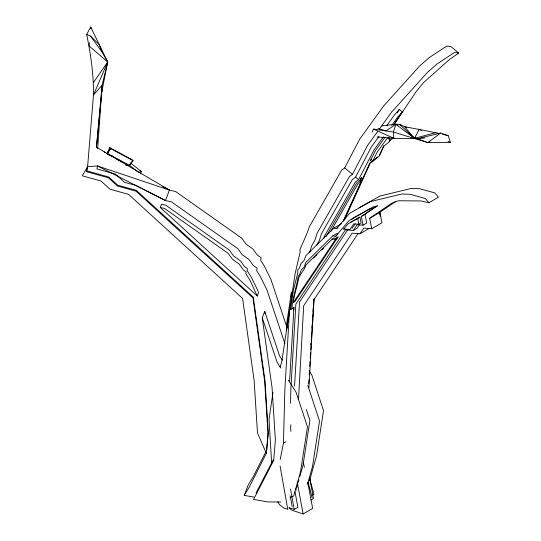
<?xml version="1.0" encoding="UTF-8"?>
<svg xmlns="http://www.w3.org/2000/svg" width="541" height="541" viewBox="0 0 541 541"><rect width="100%" height="100%" fill="white"/><g stroke="black" fill="none" stroke-linecap="round" stroke-linejoin="round"><path stroke-width="0.81" d="M287.041 327.63L270.967 279.569L264.231 265.827L260.735 260.397L261.06 257.672L257.259 254.987L252.85 248.941L246.216 244.262L241.841 238.25L175.663 191.555L169.455 190.101L97.495 165.945L87.608 166.682L82.3 175.805L101.011 181.019L109.979 189.208L128.562 194.375L242.605 298.463L254.155 380.715L257.475 432.861L266.375 453.432L267.991 433.571L264.671 381.337L252.951 297.895L136.014 191.169L117.431 185.996L108.464 177.82L86.452 171.68L87.608 166.682L93.492 94.912C93.728 74.638 90.732 54.31 86.688 34.475L90.692 27.05L107.706 61.965L101.41 93.742M280.17 459.552L283.45 443.255L284.843 389.777L289.557 310.047L293.946 307.477L289.584 381.385M290.497 403.315L290.896 388.242L295.866 304.083L345.456 229.81L353.341 230.432L356.999 228.288L359.542 224.488M298.49 399.691L303.684 305.706L352.11 233.178L359.995 233.807L369.557 228.207M308.891 387.796L313.929 299.714L358.128 233.502M308.708 383.934L308.884 379.775M294.554 386.098L299.525 301.939L347.714 229.763M291.099 296.968L291.41 292.093L292.607 293.08M310.811 344.921L310.919 343.237M311.352 336.488L311.515 333.959M311.893 328.049L312.11 324.674M312.428 319.616L312.698 315.396M312.969 311.237L313.178 307.917M313.496 302.933L313.712 299.613M309.209 374.771L309.472 370.605M309.743 366.44L310.061 361.435M310.277 358.101L310.649 352.272M310.811 349.77L311.237 343.102M311.346 341.439L314.091 298.476M97.691 148.498L102.066 85.37L107.706 61.965L101.891 51.767L90.455 36.058L86.688 34.475M89.468 42.739L89.204 46.046L107.706 61.965L93.492 94.912L102.066 85.37L96.447 147.206L169.455 190.101L165.451 200.528L97.495 165.945L96.893 168.914L115.531 174.107L124.491 182.29L135.926 185.468L165.451 200.528L171.659 201.982L237.837 248.677L242.212 254.689L248.846 259.369L253.256 265.415L257.056 268.099L256.732 270.825L260.228 276.255L266.963 289.996L284.911 343.663M90.563 28.7L90.692 27.05L90.983 28.693M266.375 453.432L268.302 432.766L264.982 380.533L253.262 297.09L136.318 190.364L117.735 185.198L108.775 177.015L86.756 170.875M96.447 147.206L102.066 89.576M272.955 392.55L269.033 419.241L271.663 463.63M290.95 424.766L290.585 427.262L290.882 431.4M286.358 325.905L291.41 292.093M289.557 310.047L281.847 361.402L280.089 366.94M286.615 330.456L295.095 273.705L300.093 252.329L299.937 249.489C303.17 241.983 306.835 234.666 309.324 226.835L341.655 170.144L344.685 167.913L359.637 139.253L383.718 105.847L419.735 65.887L429.439 57.474L446.717 46.08L450.93 46.587L458.7 52.998L449.388 59.551L423.488 82.665L416.002 91.848L394.193 124.349M290.49 309.641L293.472 289.76L297.814 272.874L297.678 269.891L299.295 268.302L301.168 263.359L303.981 260.593L305.841 255.677L333.939 228.059L341.412 223.676M291.849 309.317C292.559 297.956 296.596 286.973 298.328 275.964L299.41 274.902L301.283 269.959L304.096 267.186L305.956 262.277L332.877 235.808L336.543 233.658L337.922 233.915M335.244 239.379L338.111 236.884L294.804 301.743L293.344 302.602C294.02 294.324 297.462 286.419 298.551 278.358C300.485 273.509 304.502 270.027 305.969 264.88L332.445 238.851L335.244 239.379L336.225 238.811M293.452 310.791L293.946 307.477M313.449 301.851L313.827 299.342M86.452 171.68L87.297 167.487M296.596 487.968L297.28 485.554M298.192 482.335L298.875 479.921M299.788 476.702L302.98 465.429L309.925 420.465L306.301 409.429M307.511 484.168L312.482 466.633L319.515 421.054L307.849 385.537M309.479 480.908L316.485 456.205L323.518 410.626L311.853 375.109L309.148 370.842M323.714 238.534L324.424 236.255L355.41 181.925L358.582 179.592L374.176 149.695L383.454 136.826M309.567 252.64L311.717 245.756L314.957 240.076L317.094 233.245L349.425 176.549L352.455 174.324L367.407 145.664L377.523 131.632M93.492 94.912L93.985 93.424M125.573 165.133L129.61 165.397L133.059 160.623L131.774 159.494L109.6 147.612L107.436 153.516L107.645 154.476M139.159 172.856L129.61 165.397L130.307 163.592M140.667 173.248L141.357 171.443L130.537 162.99M160.224 207.44L161.455 204.234L165.783 205.242L229.323 250.077L233.698 256.089L240.332 260.769L244.742 266.821L247.345 268.654L247.115 270.601L251.017 276.674L257.597 290.091L258.503 292.803L257.273 296.008L160.224 207.44L164.545 208.454L228.092 253.289L232.468 259.301L239.102 263.981L243.511 270.033L246.108 271.866L245.878 273.814L249.786 279.886L257.273 296.008M281.002 502.048L267.795 501.913L253.58 499.404L273.719 460.384L275.383 439.975L272.042 387.518L262.257 317.817L264.718 311.4L279.609 355.924L282.314 360.184M254.196 497.152L244.214 495.394L248.218 484.966L253.229 476.743L265.759 451.965M267.991 433.571L268.302 432.766M360.029 180.66L361.415 177.604L362.612 178.591L343.204 221.31M344.11 219.619L369.868 162.929L371.809 161.313M344.286 220.194L370.321 162.882L377.456 156.958M379.403 155.341L383.785 145.705M106.327 64.967L107.706 61.965L93.579 82.327M372.107 132.132L373.54 129.076L393.388 132.038L427.748 142.621L450.41 142.324L448.185 135.69L440.712 133.059L417.551 138.652L393.821 138.307L377.084 136.995M266.686 452.628L249.225 487.171L244.214 495.394M273.171 459.924L256.042 492.986M316.465 245.6L319.298 240.63L321.435 233.793L352.421 179.456L355.593 177.13L371.187 147.233L378.998 136.393M326.128 236.471L356.587 183.061L359.806 180.694L361.415 177.604M388.512 137.536L389.662 141.384L383.765 146.293L379.39 155.93L372.167 161.921L370.375 160.44L375.657 150.31L385.016 137.333M330.882 231.217L357.784 184.048L361.003 181.681L362.612 178.591M372.167 161.921L377.456 151.784L387.796 137.448M412.296 137.231L414.433 138.361L419.221 129.448L439.231 133.417M106.753 153.779L108.362 151.108L110.885 148.741L133.059 160.623L131.044 162.516M293.344 302.602L336.644 237.742M352.171 228.275L355.126 223.839M353.341 230.432L357.148 224.731L363.065 225.191L366.724 223.048L364.945 214.31L377.361 205.864L373.229 206.865L352.86 218.307L351.772 219.572M359.995 233.807L363.809 228.099L371.748 228.715L381.993 222.716L379.87 212.302L369.625 218.3L371.748 228.715M397.074 112.88L399.38 109.444L402.369 111.906L393.611 124.957M379.451 128.961L391.488 112.258L427.505 72.298L437.209 63.879L454.487 52.484L458.7 52.998M386.815 125.559L394.626 114.719L399.38 109.444M391.752 125.309L397.615 117.187L402.369 111.906M333.939 228.059L336.576 228.552L349.574 213.337L370.504 201.583L401.814 194.009L410.247 194.32L425.267 198.459L428.925 202.753L438.44 197.188L434.775 192.887L419.762 188.748L411.322 188.437L380.019 196.018L359.082 207.771M332.884 235.802L335.643 236.322L349.202 220.444L369.571 209.009L373.703 208.008L377.361 205.864M343.697 229.059L348.296 223.676L359.9 217.11L361.097 222.966L358.899 224.251L353.78 223.859L349.973 229.56L343.697 229.059L344.793 228.417M336.712 238.527L338.111 236.884M313.482 258.071L317.033 254.588M321.76 249.942L323.532 248.197M332.33 239.548L333.905 237.999L336.008 238.392M389.263 141.14L392.922 138.097M370.375 160.44L371.579 159.446M425.003 137.935L417.551 138.652L427.748 142.621L440.712 133.059M363.065 225.191L361.287 216.454L373.703 208.008M369.625 218.3L391.812 203.22L398.318 200.765L420.83 200.941L428.925 202.753M395.775 201.421L379.14 212.735L379.261 214.297M312.583 495.171L313.983 494.312L309.75 478.981M336.576 228.552L337.936 227.754M361.287 216.454L364.945 214.31M335.643 236.322L336.86 235.605M283.45 443.255L285.959 441.787M289.137 507.708L294.23 509.399L297.888 507.255L295.021 491.81M310.872 500.067L313.476 498.545L309.689 477.892M288.908 507.877L292.181 510.319L303.129 513.95L312.644 508.378L307.755 482.356M350.487 222.392L359.9 217.11M381.899 125.904L395.87 124.241L414.433 138.361L415.846 137.678M289.949 497.774L293.675 495.996L300.519 471.847L307.457 426.883L296.062 392.191L288.407 380.107M427.748 142.621L430.068 141.735M377.983 128.521L386.037 130.942L395.87 124.241L399.758 124.389L414.433 138.361L435.978 132.592M413.344 137.164L414.433 138.361L416.103 138.368M391.407 137.739L393.821 138.307L393.388 132.038L395.87 124.241L397.993 125.465M442.491 134.242L448.185 135.69M139.801 171.01L141.357 171.443M109.877 155.51L112.596 156.281L108.356 154.733M116.761 159.487L120.663 160.603L120.954 162.023M448.043 141.553L450.41 142.324M406.879 127.73L399.758 124.389L401.638 125.958M373.54 129.076L393.821 138.307M421.453 130.489L419.221 129.448L404.58 126.695L414.433 138.361M162.794 186.692L169.455 190.101M129.61 165.397L107.436 153.516L110.885 148.741L109.6 147.612M104.183 151.886L105.333 152.745M344.685 167.913L352.455 174.324M355.593 177.13L358.582 179.592M359.806 180.694L361.003 181.681M90.455 36.058L99.199 44.511L101.891 51.767M280.745 368.022L277.148 362.342L262.257 317.817M277.851 501.663L279.386 504.658L283.971 508.08L287.778 509.345L280.103 466.126M312.157 497.97L308.1 482.017M389.446 137.793L390.129 140.092M303.258 462.433L304.468 467.329M303.129 513.95L297.225 482.139M294.23 509.399L290.503 489.037M292.174 506.775L290.172 495.854M357.709 218.395L358.899 224.251M264.718 311.4L265.056 313.8M295.974 488.597L296.197 490.254M379.87 212.302L380.174 216.224"/></g></svg>
